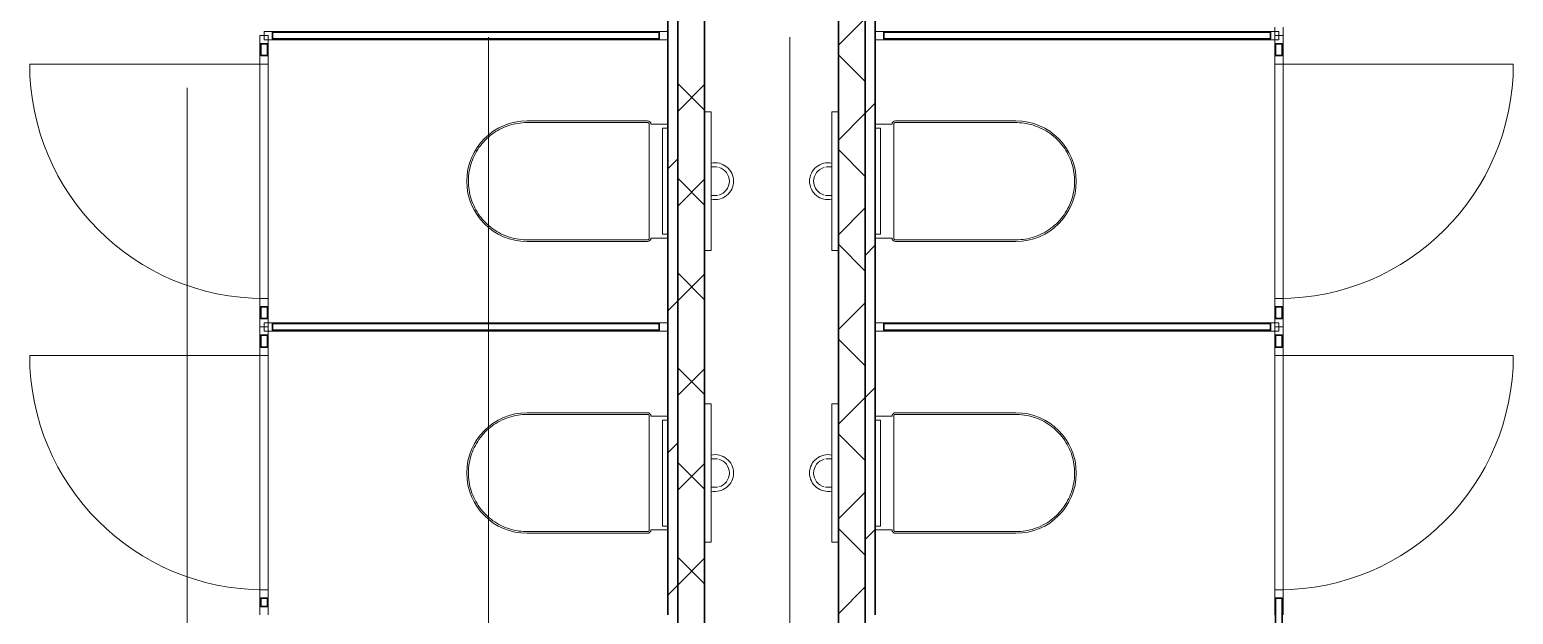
# Model space of a CAD drawing. Header units: millimetres. Extents: x -421858 to 614926, y -468665 to 141641.
# Drawn here: x 149006 to 153436, y -7860 to -6115 of the extents above; entities that cross this region are included whole.
import ezdxf

# ---------------------------------------------------------------- set-up
doc = ezdxf.new("R2010")
doc.units = ezdxf.units.MM
doc.linetypes.add('ADSK_Линия сетки', pattern=[25, 20, -2.5, 0, -2.5])
for name, color, linetype, lineweight in [('Витраж', 7, 'Continuous', 9), ('Двери', 252, 'Continuous', 9), ('Оси', 252, 'Continuous', 9), ('Сантехника', 252, 'Continuous', 9), ('Стены наружные', 7, 'Continuous', 18), ('Стены разрез', 252, 'Continuous', 30)]:
    doc.layers.add(name, color=color, linetype=linetype, lineweight=lineweight)

# ---------------------------------------------------------------- blocks, each defined once
blk = doc.blocks.new('2 этаж')
at = {"layer": 'Витраж', "color": 251, "lineweight": 18, "true_color": 0x636466}
for p, q in [((152723.5, -6107.3), (152723.5, -6132.3)), ((152748.5, -6132.3), (152748.5, -6107.3)), ((150911, -6119.8), (150886, -6119.8)), ((150886, -6119.8), (150886, -6144.8)), ((150886, -6144.8), (150911, -6144.8)), ((150911, -6144.8), (150911, -6119.8)), ((151556, -6119.8), (151531, -6119.8)), ((151531, -6119.8), (151531, -6144.8)), ((151531, -6144.8), (151556, -6144.8)), ((151556, -6144.8), (151556, -6119.8)), ((152723.5, -6132.3), (152748.5, -6132.3)), ((149718.5, -6977.3), (149693.5, -6977.3)), ((149693.5, -6977.3), (149693.5, -7002.3)), ((149718.5, -7002.3), (149718.5, -6977.3)), ((150911, -6989.8), (150886, -6989.8)), ((150886, -6989.8), (150886, -7014.8)), ((150911, -7014.8), (150911, -6989.8)), ((151556, -6989.8), (151531, -6989.8)), ((151531, -6989.8), (151531, -7014.8)), ((151556, -7014.8), (151556, -6989.8)), ((152748.5, -6977.3), (152723.5, -6977.3)), ((152723.5, -6977.3), (152723.5, -7002.3)), ((152748.5, -7002.3), (152748.5, -6977.3)), ((149693.5, -7002.3), (149718.5, -7002.3)), ((150886, -7014.8), (150911, -7014.8)), ((151531, -7014.8), (151556, -7014.8)), ((152723.5, -7002.3), (152748.5, -7002.3)), ((149718.5, -7837.3), (149693.5, -7837.3)), ((149693.5, -7837.3), (149693.5, -7862.3)), ((149718.5, -7862.3), (149718.5, -7837.3))]:
    blk.add_line(p, q, dxfattribs=at)
at = {"layer": 'Витраж', "color": 251, "lineweight": 18, "true_color": 0x636466, "extrusion": (0, 0, -1)}
for p, q in [((149718.5, -6132.3), (149693.5, -6132.3)), ((149693.5, -6132.3), (149693.5, -6157.3)), ((149693.5, -6157.3), (149718.5, -6157.3)), ((149731, -6119.8), (149706, -6119.8)), ((149706, -6119.8), (149706, -6144.8)), ((149706, -6144.8), (149731, -6144.8)), ((149718.5, -6157.3), (149718.5, -6132.3)), ((149731, -6144.8), (149731, -6119.8)), ((152736, -6119.8), (152711, -6119.8)), ((152711, -6119.8), (152711, -6144.8)), ((152711, -6144.8), (152736, -6144.8)), ((152748.5, -6132.3), (152723.5, -6132.3)), ((152723.5, -6132.3), (152723.5, -6157.3)), ((152723.5, -6157.3), (152748.5, -6157.3)), ((152736, -6144.8), (152736, -6119.8)), ((152748.5, -6157.3), (152748.5, -6132.3)), ((149718.5, -6192.3), (149693.5, -6192.3)), ((149693.5, -6192.3), (149693.5, -6217.3)), ((149718.5, -6217.3), (149718.5, -6192.3)), ((152748.5, -6192.3), (152723.5, -6192.3)), ((152723.5, -6192.3), (152723.5, -6217.3)), ((152748.5, -6217.3), (152748.5, -6192.3)), ((149693.5, -6217.3), (149718.5, -6217.3)), ((152723.5, -6217.3), (152748.5, -6217.3)), ((149718.5, -6917.3), (149693.5, -6917.3)), ((149693.5, -6917.3), (149693.5, -6942.3)), ((149693.5, -6942.3), (149718.5, -6942.3)), ((149718.5, -6942.3), (149718.5, -6917.3)), ((152748.5, -6917.3), (152723.5, -6917.3)), ((152723.5, -6917.3), (152723.5, -6942.3)), ((152723.5, -6942.3), (152748.5, -6942.3)), ((152748.5, -6942.3), (152748.5, -6917.3)), ((149731, -6989.8), (149706, -6989.8)), ((149706, -6989.8), (149706, -7014.8)), ((149731, -7014.8), (149731, -6989.8)), ((152736, -6989.8), (152711, -6989.8)), ((152711, -6989.8), (152711, -7014.8)), ((152736, -7014.8), (152736, -6989.8)), ((149718.5, -7002.3), (149693.5, -7002.3)), ((149693.5, -7002.3), (149693.5, -7027.3)), ((149693.5, -7027.3), (149718.5, -7027.3)), ((149706, -7014.8), (149731, -7014.8)), ((149718.5, -7027.3), (149718.5, -7002.3)), ((152711, -7014.8), (152736, -7014.8)), ((152748.5, -7002.3), (152723.5, -7002.3)), ((152723.5, -7002.3), (152723.5, -7027.3)), ((152723.5, -7027.3), (152748.5, -7027.3)), ((152748.5, -7027.3), (152748.5, -7002.3)), ((149718.5, -7062.3), (149693.5, -7062.3)), ((149693.5, -7062.3), (149693.5, -7087.3)), ((149693.5, -7087.3), (149718.5, -7087.3)), ((149718.5, -7087.3), (149718.5, -7062.3)), ((152748.5, -7062.3), (152723.5, -7062.3)), ((152723.5, -7062.3), (152723.5, -7087.3)), ((152723.5, -7087.3), (152748.5, -7087.3)), ((152748.5, -7087.3), (152748.5, -7062.3)), ((149718.5, -7787.3), (149693.5, -7787.3)), ((149693.5, -7787.3), (149693.5, -7812.3)), ((149718.5, -7812.3), (149718.5, -7787.3)), ((152748.5, -7787.3), (152723.5, -7787.3)), ((152723.5, -7787.3), (152723.5, -7812.3)), ((152748.5, -7812.3), (152748.5, -7787.3)), ((149693.5, -7812.3), (149718.5, -7812.3)), ((152723.5, -7812.3), (152748.5, -7812.3))]:
    blk.add_line(p, q, dxfattribs=at)
at = {"layer": 'Витраж', "color": 251, "true_color": 0x636466}
for p, q in [((149693.5, -6157.3), (149693.5, -6192.3)), ((149718.5, -6157.3), (149718.5, -6192.3)), ((149731, -6119.8), (150886, -6119.8)), ((149731, -6144.8), (150886, -6144.8)), ((152711, -6119.8), (151556, -6119.8)), ((152711, -6144.8), (151556, -6144.8)), ((152723.5, -6157.3), (152723.5, -6192.3)), ((152748.5, -6157.3), (152748.5, -6192.3)), ((149693.5, -6217.3), (149693.5, -6917.3)), ((149718.5, -6217.3), (149718.5, -6917.3)), ((152723.5, -6217.3), (152723.5, -6917.3)), ((152748.5, -6217.3), (152748.5, -6917.3)), ((149693.5, -6942.3), (149693.5, -6977.3)), ((149718.5, -6942.3), (149718.5, -6977.3)), ((152723.5, -6942.3), (152723.5, -6977.3)), ((152748.5, -6942.3), (152748.5, -6977.3)), ((149731, -6989.8), (150886, -6989.8)), ((152711, -6989.8), (151556, -6989.8)), ((149693.5, -7027.3), (149693.5, -7062.3)), ((149718.5, -7027.3), (149718.5, -7062.3)), ((149731, -7014.8), (150886, -7014.8)), ((152711, -7014.8), (151556, -7014.8)), ((152723.5, -7027.3), (152723.5, -7062.3)), ((152748.5, -7027.3), (152748.5, -7062.3)), ((149693.5, -7087.3), (149693.5, -7787.3)), ((149718.5, -7087.3), (149718.5, -7787.3)), ((152723.5, -7087.3), (152723.5, -7787.3)), ((152748.5, -7087.3), (152748.5, -7787.3)), ((149693.5, -7812.3), (149693.5, -7837.3)), ((149718.5, -7812.3), (149718.5, -7837.3)), ((152723.5, -7812.3), (152723.5, -7862.3)), ((152748.5, -7812.3), (152748.5, -7862.3))]:
    blk.add_line(p, q, dxfattribs=at)
at = {"layer": 'Двери', "color": 251, "true_color": 0x636466}
for p, q in [((149693.5, -6217.3), (149006, -6217.3)), ((152748.5, -6217.3), (153436, -6217.3)), ((149693.5, -7087.3), (149006, -7087.3)), ((152748.5, -7087.3), (153436, -7087.3))]:
    blk.add_line(p, q, dxfattribs=at)
for centre, start, end in [((149706, -6217.3), 180, 270), ((152736, -6217.3), 270, 0), ((149706, -7087.3), 180, 270), ((152736, -7087.3), 270, 0)]:
    blk.add_arc(centre, 700, start, end, dxfattribs=at)
at = {"layer": 'Оси', "color": 251, "linetype": 'ADSK_Линия сетки', "ltscale": 100, "true_color": 0x636466}
for p, q in [((149476, 33713.4), (149476, -32263.4)), ((150376, -1137.3), (150376, -30993.4)), ((151276, -1137.3), (151276, -30993.4))]:
    blk.add_line(p, q, dxfattribs=at)
at = {"layer": 'Сантехника', "color": 251, "lineweight": 9, "true_color": 0x636466}
for p, q in [((151041, -6360.5), (151021, -6360.5)), ((151041, -6385.5), (151041, -6360.5)), ((151421, -6360.5), (151401, -6360.5)), ((151401, -6360.5), (151401, -6385.5)), ((151041, -6385.5), (151041, -6749)), ((151401, -6749), (151401, -6385.5)), ((151021, -6774), (151041, -6774)), ((151041, -6774), (151041, -6749)), ((151401, -6749), (151401, -6774)), ((151401, -6774), (151421, -6774)), ((151041, -7231.8), (151021, -7231.8)), ((151041, -7256.8), (151041, -7231.8)), ((151041, -7256.8), (151041, -7620.3)), ((151421, -7231.8), (151401, -7231.8)), ((151401, -7231.8), (151401, -7256.8)), ((151401, -7620.3), (151401, -7256.8)), ((151021, -7645.3), (151041, -7645.3)), ((151041, -7645.3), (151041, -7620.3)), ((151401, -7620.3), (151401, -7645.3)), ((151401, -7645.3), (151421, -7645.3))]:
    blk.add_line(p, q, dxfattribs=at)
at = {"layer": 'Сантехника', "color": 251, "true_color": 0x636466}
for p, q in [((150851, -6387.3), (150491, -6387.3)), ((150851, -6392.3), (150491, -6392.3)), ((150856, -6737.3), (150856, -6397.3)), ((150911, -6397.3), (150861, -6397.3)), ((150896, -6725.5), (150896, -6409)), ((150896, -6409), (150911, -6409)), ((151581, -6397.3), (151531, -6397.3)), ((151531, -6409), (151546, -6409)), ((151546, -6409), (151546, -6725.5)), ((151586, -6397.3), (151586, -6737.3)), ((151951, -6387.3), (151591, -6387.3)), ((151951, -6392.3), (151591, -6392.3)), ((150911, -6725.5), (150896, -6725.5)), ((151546, -6725.5), (151531, -6725.5)), ((150491, -6742.3), (150851, -6742.3)), ((150491, -6747.3), (150851, -6747.3)), ((150861, -6737.3), (150911, -6737.3)), ((151531, -6737.3), (151581, -6737.3)), ((151591, -6742.3), (151951, -6742.3)), ((151591, -6747.3), (151951, -6747.3)), ((150851, -7258.5), (150491, -7258.5)), ((150851, -7263.5), (150491, -7263.5)), ((151951, -7258.5), (151591, -7258.5)), ((151951, -7263.5), (151591, -7263.5)), ((150856, -7608.5), (150856, -7268.5)), ((150911, -7268.5), (150861, -7268.5)), ((150896, -7596.7), (150896, -7280.3)), ((150896, -7280.3), (150911, -7280.3)), ((151581, -7268.5), (151531, -7268.5)), ((151531, -7280.3), (151546, -7280.3)), ((151546, -7280.3), (151546, -7596.7)), ((151586, -7268.5), (151586, -7608.5)), ((150491, -7613.5), (150851, -7613.5)), ((150491, -7618.5), (150851, -7618.5)), ((150861, -7608.5), (150911, -7608.5)), ((150911, -7596.7), (150896, -7596.7)), ((151546, -7596.7), (151531, -7596.7)), ((151531, -7608.5), (151581, -7608.5)), ((151591, -7613.5), (151951, -7613.5)), ((151591, -7618.5), (151951, -7618.5))]:
    blk.add_line(p, q, dxfattribs=at)
at = {"layer": 'Сантехника', "color": 251, "true_color": 0x636466, "flags": 128}
for points in [[(150491, -6392.3), (150484, -6392.4), (150477, -6392.8), (150470.1, -6393.5), (150463.1, -6394.5), (150456.2, -6395.7), (150449.4, -6397.3), (150442.6, -6399.1), (150436, -6401.1), (150429.4, -6403.5), (150422.9, -6406.1), (150416.5, -6408.9), (150410.2, -6412), (150404.1, -6415.4), (150398, -6419), (150392.2, -6422.8), (150386.5, -6426.9), (150381, -6431.2), (150375.6, -6435.7), (150370.4, -6440.4), (150365.5, -6445.3), (150360.7, -6450.4), (150356.1, -6455.8), (150351.8, -6461.2), (150347.6, -6466.9), (150343.7, -6472.7), (150340.1, -6478.7), (150336.7, -6484.8), (150333.5, -6491), (150330.6, -6497.4), (150327.9, -6503.8), (150325.5, -6510.4), (150323.4, -6517.1), (150321.5, -6523.8), (150319.9, -6530.6), (150318.6, -6537.5), (150317.5, -6544.4), (150316.7, -6551.4), (150316.2, -6558.4), (150316, -6565.4), (150316.1, -6572.4), (150316.4, -6579.4), (150317, -6586.3), (150318, -6593.3), (150319.1, -6600.2), (150320.6, -6607), (150322.3, -6613.8), (150324.3, -6620.5), (150326.6, -6627.1), (150329.1, -6633.7), (150331.9, -6640.1), (150334.9, -6646.4), (150338.2, -6652.6), (150341.7, -6658.6), (150345.5, -6664.5), (150349.5, -6670.2), (150353.8, -6675.8), (150358.2, -6681.2), (150362.9, -6686.4), (150367.7, -6691.5), (150372.8, -6696.3), (150378.1, -6700.9), (150383.5, -6705.3), (150389.1, -6709.5), (150394.9, -6713.5), (150400.8, -6717.2), (150406.9, -6720.7), (150413.1, -6723.9), (150419.4, -6726.9), (150425.8, -6729.7), (150432.4, -6732.1), (150439, -6734.4), (150445.7, -6736.3), (150452.5, -6738), (150459.4, -6739.4), (150466.3, -6740.5), (150473.3, -6741.4), (150480.2, -6741.9), (150487.2, -6742.2), (150491, -6742.3)], [(150856, -6397.3), (150856, -6397.1), (150856, -6396.9), (150856, -6396.7), (150855.9, -6396.5), (150855.9, -6396.3), (150855.9, -6396.1), (150855.8, -6395.9), (150855.8, -6395.7), (150855.7, -6395.5), (150855.6, -6395.3), (150855.5, -6395.1), (150855.4, -6394.9), (150855.3, -6394.8), (150855.2, -6394.6), (150855.1, -6394.4), (150855, -6394.3), (150854.9, -6394.1), (150854.8, -6394), (150854.6, -6393.8), (150854.5, -6393.7), (150854.3, -6393.5), (150854.2, -6393.4), (150854, -6393.3), (150853.9, -6393.2), (150853.7, -6393), (150853.5, -6392.9), (150853.4, -6392.8), (150853.2, -6392.8), (150853, -6392.7), (150852.8, -6392.6), (150852.6, -6392.5), (150852.4, -6392.5), (150852.2, -6392.4), (150852.1, -6392.4), (150851.9, -6392.3), (150851.7, -6392.3), (150851.5, -6392.3), (150851.3, -6392.3), (150851.1, -6392.3), (150851, -6392.3)], [(151591, -6392.3), (151590.8, -6392.3), (151590.6, -6392.3), (151590.4, -6392.3), (151590.2, -6392.3), (151590, -6392.4), (151589.8, -6392.4), (151589.6, -6392.4), (151589.4, -6392.5), (151589.2, -6392.6), (151589.1, -6392.6), (151588.9, -6392.7), (151588.7, -6392.8), (151588.5, -6392.9), (151588.4, -6393), (151588.2, -6393.1), (151588, -6393.2), (151587.9, -6393.4), (151587.7, -6393.5), (151587.6, -6393.6), (151587.4, -6393.8), (151587.3, -6393.9), (151587.2, -6394.1), (151587, -6394.2), (151586.9, -6394.4), (151586.8, -6394.6), (151586.7, -6394.7), (151586.6, -6394.9), (151586.5, -6395.1), (151586.4, -6395.3), (151586.3, -6395.4), (151586.3, -6395.6), (151586.2, -6395.8), (151586.2, -6396), (151586.1, -6396.2), (151586.1, -6396.4), (151586, -6396.6), (151586, -6396.8), (151586, -6397), (151586, -6397.2), (151586, -6397.3)], [(151951, -6742.3), (151958, -6742.1), (151965, -6741.7), (151972, -6741), (151978.9, -6740), (151985.8, -6738.8), (151992.6, -6737.2), (151999.4, -6735.4), (152006.1, -6733.4), (152012.7, -6731), (152019.2, -6728.4), (152025.5, -6725.6), (152031.8, -6722.5), (152038, -6719.1), (152044, -6715.5), (152049.8, -6711.7), (152055.5, -6707.6), (152061, -6703.3), (152066.4, -6698.8), (152071.6, -6694.1), (152076.5, -6689.2), (152081.3, -6684.1), (152085.9, -6678.8), (152090.2, -6673.3), (152094.4, -6667.6), (152098.3, -6661.8), (152101.9, -6655.8), (152105.3, -6649.7), (152108.5, -6643.5), (152111.4, -6637.1), (152114.1, -6630.7), (152116.5, -6624.1), (152118.7, -6617.4), (152120.5, -6610.7), (152122.1, -6603.9), (152123.5, -6597), (152124.5, -6590.1), (152125.3, -6583.1), (152125.8, -6576.1), (152126, -6569.1), (152125.9, -6562.1), (152125.6, -6555.2), (152125, -6548.2), (152124.1, -6541.2), (152122.9, -6534.3), (152121.4, -6527.5), (152119.7, -6520.7), (152117.7, -6514), (152115.4, -6507.4), (152112.9, -6500.8), (152110.1, -6494.4), (152107.1, -6488.1), (152103.8, -6481.9), (152100.3, -6475.9), (152096.5, -6470), (152092.5, -6464.3), (152088.3, -6458.7), (152083.8, -6453.3), (152079.1, -6448.1), (152074.3, -6443), (152069.2, -6438.2), (152064, -6433.6), (152058.5, -6429.2), (152052.9, -6425), (152047.1, -6421), (152041.2, -6417.3), (152035.2, -6413.8), (152028.9, -6410.6), (152022.6, -6407.6), (152016.2, -6404.8), (152009.6, -6402.4), (152003, -6400.2), (151996.3, -6398.2), (151989.5, -6396.5), (151982.6, -6395.1), (151975.7, -6394), (151968.8, -6393.2), (151961.8, -6392.6), (151954.8, -6392.3), (151951, -6392.3)], [(150851, -6742.3), (150851.2, -6742.2), (150851.4, -6742.2), (150851.6, -6742.2), (150851.8, -6742.2), (150852, -6742.2), (150852.2, -6742.1), (150852.4, -6742.1), (150852.6, -6742), (150852.8, -6741.9), (150853, -6741.9), (150853.1, -6741.8), (150853.3, -6741.7), (150853.5, -6741.6), (150853.7, -6741.5), (150853.8, -6741.4), (150854, -6741.3), (150854.2, -6741.1), (150854.3, -6741), (150854.5, -6740.9), (150854.6, -6740.7), (150854.7, -6740.6), (150854.9, -6740.4), (150855, -6740.3), (150855.1, -6740.1), (150855.2, -6740), (150855.3, -6739.8), (150855.4, -6739.6), (150855.5, -6739.4), (150855.6, -6739.2), (150855.7, -6739.1), (150855.7, -6738.9), (150855.8, -6738.7), (150855.8, -6738.5), (150855.9, -6738.3), (150855.9, -6738.1), (150856, -6737.9), (150856, -6737.7), (150856, -6737.5), (150856, -6737.3), (150856, -6737.3)], [(151586, -6737.3), (151586, -6737.5), (151586, -6737.7), (151586, -6737.9), (151586.1, -6738), (151586.1, -6738.2), (151586.1, -6738.4), (151586.2, -6738.6), (151586.3, -6738.8), (151586.3, -6739), (151586.4, -6739.2), (151586.5, -6739.4), (151586.6, -6739.6), (151586.7, -6739.7), (151586.8, -6739.9), (151586.9, -6740.1), (151587, -6740.2), (151587.1, -6740.4), (151587.2, -6740.6), (151587.4, -6740.7), (151587.5, -6740.8), (151587.7, -6741), (151587.8, -6741.1), (151588, -6741.2), (151588.1, -6741.3), (151588.3, -6741.5), (151588.5, -6741.6), (151588.6, -6741.7), (151588.8, -6741.8), (151589, -6741.8), (151589.2, -6741.9), (151589.4, -6742), (151589.6, -6742), (151589.8, -6742.1), (151590, -6742.1), (151590.2, -6742.2), (151590.4, -6742.2), (151590.6, -6742.2), (151590.8, -6742.2), (151591, -6742.3), (151591, -6742.3)], [(150491, -7263.5), (150484, -7263.6), (150477, -7264.1), (150470.1, -7264.8), (150463.1, -7265.7), (150456.2, -7267), (150449.4, -7268.5), (150442.6, -7270.3), (150436, -7272.4), (150429.4, -7274.7), (150422.9, -7277.3), (150416.5, -7280.2), (150410.2, -7283.3), (150404.1, -7286.6), (150398, -7290.2), (150392.2, -7294.1), (150386.5, -7298.1), (150381, -7302.4), (150375.6, -7306.9), (150370.4, -7311.7), (150365.5, -7316.6), (150360.7, -7321.7), (150356.1, -7327), (150351.8, -7332.5), (150347.6, -7338.1), (150343.7, -7344), (150340.1, -7349.9), (150336.7, -7356), (150333.5, -7362.3), (150330.6, -7368.6), (150327.9, -7375.1), (150325.5, -7381.7), (150323.4, -7388.3), (150321.5, -7395.1), (150319.9, -7401.9), (150318.6, -7408.8), (150317.5, -7415.7), (150316.7, -7422.6), (150316.2, -7429.6), (150316, -7436.6), (150316.1, -7443.6), (150316.4, -7450.6), (150317, -7457.6), (150318, -7464.5), (150319.1, -7471.4), (150320.6, -7478.3), (150322.3, -7485), (150324.3, -7491.8), (150326.6, -7498.4), (150329.1, -7504.9), (150331.9, -7511.3), (150334.9, -7517.6), (150338.2, -7523.8), (150341.7, -7529.9), (150345.5, -7535.8), (150349.5, -7541.5), (150353.8, -7547.1), (150358.2, -7552.5), (150362.9, -7557.7), (150367.7, -7562.7), (150372.8, -7567.5), (150378.1, -7572.2), (150383.5, -7576.6), (150389.1, -7580.8), (150394.9, -7584.7), (150400.8, -7588.5), (150406.9, -7591.9), (150413.1, -7595.2), (150419.4, -7598.2), (150425.8, -7600.9), (150432.4, -7603.4), (150439, -7605.6), (150445.7, -7607.5), (150452.5, -7609.2), (150459.4, -7610.6), (150466.3, -7611.8), (150473.3, -7612.6), (150480.2, -7613.2), (150487.2, -7613.5), (150491, -7613.5)], [(150856, -7268.5), (150856, -7268.3), (150856, -7268.1), (150856, -7267.9), (150855.9, -7267.7), (150855.9, -7267.5), (150855.9, -7267.3), (150855.8, -7267.1), (150855.8, -7266.9), (150855.7, -7266.7), (150855.6, -7266.6), (150855.5, -7266.4), (150855.4, -7266.2), (150855.3, -7266), (150855.2, -7265.8), (150855.1, -7265.7), (150855, -7265.5), (150854.9, -7265.4), (150854.8, -7265.2), (150854.6, -7265.1), (150854.5, -7264.9), (150854.3, -7264.8), (150854.2, -7264.6), (150854, -7264.5), (150853.9, -7264.4), (150853.7, -7264.3), (150853.5, -7264.2), (150853.4, -7264.1), (150853.2, -7264), (150853, -7263.9), (150852.8, -7263.8), (150852.6, -7263.8), (150852.4, -7263.7), (150852.2, -7263.7), (150852.1, -7263.6), (150851.9, -7263.6), (150851.7, -7263.5), (150851.5, -7263.5), (150851.3, -7263.5), (150851.1, -7263.5), (150851, -7263.5)], [(151591, -7263.5), (151590.8, -7263.5), (151590.6, -7263.5), (151590.4, -7263.5), (151590.2, -7263.6), (151590, -7263.6), (151589.8, -7263.6), (151589.6, -7263.7), (151589.4, -7263.8), (151589.2, -7263.8), (151589.1, -7263.9), (151588.9, -7264), (151588.7, -7264.1), (151588.5, -7264.2), (151588.4, -7264.3), (151588.2, -7264.4), (151588, -7264.5), (151587.9, -7264.6), (151587.7, -7264.7), (151587.6, -7264.9), (151587.4, -7265), (151587.3, -7265.2), (151587.2, -7265.3), (151587, -7265.5), (151586.9, -7265.6), (151586.8, -7265.8), (151586.7, -7266), (151586.6, -7266.1), (151586.5, -7266.3), (151586.4, -7266.5), (151586.3, -7266.7), (151586.3, -7266.9), (151586.2, -7267.1), (151586.2, -7267.3), (151586.1, -7267.5), (151586.1, -7267.7), (151586, -7267.9), (151586, -7268), (151586, -7268.2), (151586, -7268.4), (151586, -7268.5)], [(151951, -7613.5), (151958, -7613.4), (151965, -7612.9), (151972, -7612.2), (151978.9, -7611.3), (151985.8, -7610), (151992.6, -7608.5), (151999.4, -7606.7), (152006.1, -7604.6), (152012.7, -7602.3), (152019.2, -7599.7), (152025.5, -7596.8), (152031.8, -7593.7), (152038, -7590.4), (152044, -7586.8), (152049.8, -7582.9), (152055.5, -7578.9), (152061, -7574.6), (152066.4, -7570.1), (152071.6, -7565.3), (152076.5, -7560.4), (152081.3, -7555.3), (152085.9, -7550), (152090.2, -7544.5), (152094.4, -7538.9), (152098.3, -7533.1), (152101.9, -7527.1), (152105.3, -7521), (152108.5, -7514.7), (152111.4, -7508.4), (152114.1, -7501.9), (152116.5, -7495.3), (152118.7, -7488.7), (152120.5, -7481.9), (152122.1, -7475.1), (152123.5, -7468.2), (152124.5, -7461.3), (152125.3, -7454.4), (152125.8, -7447.4), (152126, -7440.4), (152125.9, -7433.4), (152125.6, -7426.4), (152125, -7419.4), (152124.1, -7412.5), (152122.9, -7405.6), (152121.4, -7398.7), (152119.7, -7392), (152117.7, -7385.3), (152115.4, -7378.6), (152112.9, -7372.1), (152110.1, -7365.7), (152107.1, -7359.4), (152103.8, -7353.2), (152100.3, -7347.2), (152096.5, -7341.3), (152092.5, -7335.5), (152088.3, -7329.9), (152083.8, -7324.5), (152079.1, -7319.3), (152074.3, -7314.3), (152069.2, -7309.5), (152064, -7304.8), (152058.5, -7300.4), (152052.9, -7296.2), (152047.1, -7292.3), (152041.2, -7288.5), (152035.2, -7285.1), (152028.9, -7281.8), (152022.6, -7278.8), (152016.2, -7276.1), (152009.6, -7273.6), (152003, -7271.4), (151996.3, -7269.5), (151989.5, -7267.8), (151982.6, -7266.4), (151975.7, -7265.3), (151968.8, -7264.4), (151961.8, -7263.8), (151954.8, -7263.5), (151951, -7263.5)], [(150851, -7613.5), (150851.2, -7613.5), (150851.4, -7613.5), (150851.6, -7613.5), (150851.8, -7613.4), (150852, -7613.4), (150852.2, -7613.4), (150852.4, -7613.3), (150852.6, -7613.2), (150852.8, -7613.2), (150853, -7613.1), (150853.1, -7613), (150853.3, -7612.9), (150853.5, -7612.8), (150853.7, -7612.7), (150853.8, -7612.6), (150854, -7612.5), (150854.2, -7612.4), (150854.3, -7612.3), (150854.5, -7612.1), (150854.6, -7612), (150854.7, -7611.8), (150854.9, -7611.7), (150855, -7611.5), (150855.1, -7611.4), (150855.2, -7611.2), (150855.3, -7611), (150855.4, -7610.9), (150855.5, -7610.7), (150855.6, -7610.5), (150855.7, -7610.3), (150855.7, -7610.1), (150855.8, -7609.9), (150855.8, -7609.7), (150855.9, -7609.5), (150855.9, -7609.4), (150856, -7609.2), (150856, -7609), (150856, -7608.8), (150856, -7608.6), (150856, -7608.5)], [(151586, -7608.5), (151586, -7608.7), (151586, -7608.9), (151586, -7609.1), (151586.1, -7609.3), (151586.1, -7609.5), (151586.1, -7609.7), (151586.2, -7609.9), (151586.3, -7610.1), (151586.3, -7610.3), (151586.4, -7610.5), (151586.5, -7610.6), (151586.6, -7610.8), (151586.7, -7611), (151586.8, -7611.2), (151586.9, -7611.3), (151587, -7611.5), (151587.1, -7611.6), (151587.2, -7611.8), (151587.4, -7611.9), (151587.5, -7612.1), (151587.7, -7612.2), (151587.8, -7612.4), (151588, -7612.5), (151588.1, -7612.6), (151588.3, -7612.7), (151588.5, -7612.8), (151588.6, -7612.9), (151588.8, -7613), (151589, -7613.1), (151589.2, -7613.2), (151589.4, -7613.2), (151589.6, -7613.3), (151589.8, -7613.3), (151590, -7613.4), (151590.2, -7613.4), (151590.4, -7613.5), (151590.6, -7613.5), (151590.8, -7613.5), (151591, -7613.5), (151591, -7613.5)]]:
    blk.add_lwpolyline(points, dxfattribs=at)
at = {"layer": 'Сантехника', "color": 251, "lineweight": 9, "true_color": 0x636466, "flags": 128}
for points in [[(151052.5, -6524.6), (151052.4, -6524.6), (151052.3, -6524.6), (151052.1, -6524.6), (151051.9, -6524.6), (151051.6, -6524.6), (151051.2, -6524.6), (151050.7, -6524.6), (151050.2, -6524.6), (151049.6, -6524.6), (151048.9, -6524.6), (151048.2, -6524.6), (151047.4, -6524.6), (151046.5, -6524.6), (151045.6, -6524.6), (151044.6, -6524.6), (151043.5, -6524.6), (151042.4, -6524.6), (151041.3, -6524.6)], [(151399.9, -6524.6), (151398.8, -6524.6), (151397.7, -6524.6), (151396.7, -6524.6), (151395.8, -6524.6), (151394.9, -6524.6), (151394.1, -6524.6), (151393.3, -6524.6), (151392.6, -6524.6), (151392, -6524.6), (151391.4, -6524.6), (151391, -6524.6), (151390.6, -6524.6), (151390.2, -6524.6), (151389.9, -6524.6), (151389.7, -6524.6), (151389.6, -6524.6), (151389.6, -6524.6), (151389.6, -6524.6)], [(151042.1, -6610), (151043.3, -6610), (151044.3, -6610), (151045.3, -6610), (151046.3, -6610), (151047.1, -6610), (151048, -6610), (151048.7, -6610), (151049.4, -6610), (151050, -6610), (151050.6, -6610), (151051, -6610), (151051.5, -6610), (151051.8, -6610), (151052.1, -6610), (151052.3, -6610), (151052.4, -6610), (151052.5, -6610), (151052.5, -6610)], [(151389.6, -6610), (151389.6, -6610), (151389.7, -6610), (151389.9, -6610), (151390.1, -6610), (151390.5, -6610), (151390.8, -6610), (151391.3, -6610), (151391.8, -6610), (151392.4, -6610), (151393.1, -6610), (151393.8, -6610), (151394.6, -6610), (151395.5, -6610), (151396.4, -6610), (151397.4, -6610), (151398.5, -6610), (151399.6, -6610), (151400.7, -6610)], [(151052.5, -7395.8), (151052.4, -7395.8), (151052.3, -7395.8), (151052.1, -7395.8), (151051.9, -7395.8), (151051.6, -7395.8), (151051.2, -7395.8), (151050.7, -7395.8), (151050.2, -7395.8), (151049.6, -7395.8), (151048.9, -7395.8), (151048.2, -7395.8), (151047.4, -7395.8), (151046.5, -7395.8), (151045.6, -7395.8), (151044.6, -7395.8), (151043.5, -7395.8), (151042.4, -7395.8), (151041.3, -7395.8)], [(151399.9, -7395.8), (151398.8, -7395.8), (151397.7, -7395.8), (151396.7, -7395.8), (151395.8, -7395.8), (151394.9, -7395.8), (151394.1, -7395.8), (151393.3, -7395.8), (151392.6, -7395.8), (151392, -7395.8), (151391.4, -7395.8), (151391, -7395.8), (151390.6, -7395.8), (151390.2, -7395.8), (151389.9, -7395.8), (151389.7, -7395.8), (151389.6, -7395.8), (151389.6, -7395.8), (151389.6, -7395.8)], [(151042.1, -7481.2), (151043.3, -7481.2), (151044.3, -7481.2), (151045.3, -7481.2), (151046.3, -7481.2), (151047.1, -7481.2), (151048, -7481.2), (151048.7, -7481.2), (151049.4, -7481.2), (151050, -7481.2), (151050.6, -7481.2), (151051, -7481.2), (151051.5, -7481.2), (151051.8, -7481.2), (151052.1, -7481.2), (151052.3, -7481.2), (151052.4, -7481.2), (151052.5, -7481.2), (151052.5, -7481.2)], [(151389.6, -7481.2), (151389.6, -7481.2), (151389.7, -7481.2), (151389.9, -7481.2), (151390.1, -7481.2), (151390.5, -7481.2), (151390.8, -7481.2), (151391.3, -7481.2), (151391.8, -7481.2), (151392.4, -7481.2), (151393.1, -7481.2), (151393.8, -7481.2), (151394.6, -7481.2), (151395.5, -7481.2), (151396.4, -7481.2), (151397.4, -7481.2), (151398.5, -7481.2), (151399.6, -7481.2), (151400.7, -7481.2)]]:
    blk.add_lwpolyline(points, dxfattribs=at)
at = {"layer": 'Сантехника', "color": 251, "true_color": 0x636466}
for centre, radius, start, end in [((150491, -6567.3), 180, 90, 270), ((150491, -6567.3), 175, 90, 90.9078), ((150491, -6567.3), 175, 90, 90.9078), ((150851, -6397.3), 10, 0, 90), ((150851, -6397.3), 5, 60, 90), ((150851, -6397.3), 5, 60, 90), ((150851, -6397.3), 5, 60, 75), ((150851, -6397.3), 5, 0, 30), ((150851, -6397.3), 5, 0, 30), ((150851, -6397.3), 5, 0, 30), ((151591, -6397.3), 10, 90, 180), ((151591, -6397.3), 5, 150, 180), ((151591, -6397.3), 5, 150, 180), ((151591, -6397.3), 5, 150, 180), ((151591, -6397.3), 5, 90, 120), ((151591, -6397.3), 5, 90, 120), ((151591, -6397.3), 5, 105, 120), ((151951, -6567.3), 180, 270, 90), ((151951, -6567.3), 175, 89.0922, 90), ((151951, -6567.3), 175, 89.0922, 90), ((150491, -6567.3), 175, 269.0922, 270), ((150491, -6567.3), 175, 269.0922, 270), ((150851, -6737.3), 10, 270, 0), ((150851, -6737.3), 5, 270, 300), ((150851, -6737.3), 5, 270, 300), ((150851, -6737.3), 5, 285, 300), ((150851, -6737.3), 5, 330, 0), ((150851, -6737.3), 5, 330, 0), ((150851, -6737.3), 5, 330, 0), ((151591, -6737.3), 10, 180, 270), ((151591, -6737.3), 5, 180, 210), ((151591, -6737.3), 5, 180, 210), ((151591, -6737.3), 5, 180, 210), ((151591, -6737.3), 5, 240, 270), ((151591, -6737.3), 5, 240, 270), ((151591, -6737.3), 5, 240, 255), ((151951, -6567.3), 175, 270, 270.9078), ((151951, -6567.3), 175, 270, 270.9078), ((150491, -7438.5), 180, 90, 270), ((150491, -7438.5), 175, 90, 90.9078), ((150491, -7438.5), 175, 90, 90.9078), ((150851, -7268.5), 10, 0, 90), ((150851, -7268.5), 5, 60, 90), ((150851, -7268.5), 5, 60, 90), ((150851, -7268.5), 5, 60, 75), ((151591, -7268.5), 10, 90, 180), ((151591, -7268.5), 5, 90, 120), ((151591, -7268.5), 5, 90, 120), ((151591, -7268.5), 5, 105, 120), ((151951, -7438.5), 180, 270, 90), ((151951, -7438.5), 175, 89.0922, 90), ((151951, -7438.5), 175, 89.0922, 90), ((150851, -7268.5), 5, 0, 30), ((150851, -7268.5), 5, 0, 30), ((150851, -7268.5), 5, 0, 30), ((151591, -7268.5), 5, 150, 180), ((151591, -7268.5), 5, 150, 180), ((151591, -7268.5), 5, 150, 180), ((150491, -7438.5), 175, 269.0922, 270), ((150491, -7438.5), 175, 269.0922, 270), ((150851, -7608.5), 10, 270, 0), ((150851, -7608.5), 5, 270, 300), ((150851, -7608.5), 5, 270, 300), ((150851, -7608.5), 5, 285, 300), ((150851, -7608.5), 5, 330, 0), ((150851, -7608.5), 5, 330, 0), ((150851, -7608.5), 5, 330, 0), ((151591, -7608.5), 10, 180, 270), ((151591, -7608.5), 5, 180, 210), ((151591, -7608.5), 5, 180, 210), ((151591, -7608.5), 5, 180, 210), ((151591, -7608.5), 5, 240, 270), ((151591, -7608.5), 5, 240, 270), ((151591, -7608.5), 5, 240, 255), ((151951, -7438.5), 175, 270, 270.9078), ((151951, -7438.5), 175, 270, 270.9078)]:
    blk.add_arc(centre, radius, start, end, dxfattribs=at)
at = {"layer": 'Сантехника', "color": 251, "lineweight": 9, "true_color": 0x636466}
for centre, radius, start, end in [((151052.5, -6567.3), 55, 0, 102.0258), ((151052.5, -6567.3), 42.7, 92.2417, 94.1976), ((151052.5, -6567.3), 42.7, 87.9172, 90), ((151052.5, -6567.3), 42.7, 80.8699, 90), ((151052.5, -6567.3), 42.7, 0, 75), ((151389.6, -6567.3), 55, 77.9742, 180), ((151389.6, -6567.3), 42.7, 105, 180), ((151389.6, -6567.3), 42.7, 90, 99.1301), ((151389.6, -6567.3), 42.7, 90, 92.0828), ((151389.6, -6567.3), 42.7, 85.8024, 87.7583), ((151052.5, -6567.3), 55, 257.9742, 0), ((151052.5, -6567.3), 42.7, 285, 0), ((151389.6, -6567.3), 55, 180, 282.0258), ((151389.6, -6567.3), 42.7, 180, 255), ((151052.5, -6567.3), 42.7, 267.2428, 279.4986), ((151052.5, -6567.3), 42.7, 270, 272.5338), ((151389.6, -6567.3), 42.7, 260.5014, 272.7572), ((151389.6, -6567.3), 42.7, 267.4662, 270), ((151052.5, -7438.5), 55, 0, 102.0258), ((151052.5, -7438.5), 42.7, 92.2417, 94.1976), ((151052.5, -7438.5), 42.7, 87.9172, 90), ((151052.5, -7438.5), 42.7, 80.8699, 90), ((151052.5, -7438.5), 42.7, 0, 75), ((151389.6, -7438.5), 55, 77.9742, 180), ((151389.6, -7438.5), 42.7, 105, 180), ((151389.6, -7438.5), 42.7, 90, 99.1301), ((151389.6, -7438.5), 42.7, 90, 92.0828), ((151389.6, -7438.5), 42.7, 85.8024, 87.7583), ((151052.5, -7438.5), 55, 257.9742, 0), ((151052.5, -7438.5), 42.7, 285, 0), ((151389.6, -7438.5), 55, 180, 282.0258), ((151389.6, -7438.5), 42.7, 180, 255), ((151052.5, -7438.5), 42.7, 267.2428, 279.4986), ((151052.5, -7438.5), 42.7, 270, 272.5338), ((151389.6, -7438.5), 42.7, 260.5014, 272.7572), ((151389.6, -7438.5), 42.7, 267.4662, 270)]:
    blk.add_arc(centre, radius, start, end, dxfattribs=at)
at = {"layer": 'Стены наружные', "color": 251, "lineweight": 30, "true_color": 0x636466}
for p, q in [((150941, -7892.3), (150941, -3837.3)), ((151021, -7892.3), (151021, -3837.3)), ((151421, -3837.3), (151421, -7892.3)), ((151501, -7892.3), (151501, -3837.3)), ((150911, -3867.3), (150911, -7862.3)), ((151531, -7862.3), (151531, -3867.3))]:
    blk.add_line(p, q, dxfattribs=at)
at = {"layer": 'Стены наружные', "color": 251, "linetype": 'Continuous', "lineweight": 9, "true_color": 0x636466}
for p, q in [((151421, -6161.5), (151501, -6081.5)), ((151501, -6269.9), (151421, -6189.9)), ((151021, -6355.6), (150941, -6275.6)), ((150941, -6358.7), (151021, -6278.7)), ((151501, -6364.3), (151531, -6334.3)), ((151421, -6444.3), (151501, -6364.3)), ((150911, -6530.1), (150941, -6500.1)), ((151501, -6552.7), (151421, -6472.7)), ((151021, -6638.4), (150941, -6558.4)), ((150941, -6641.5), (151021, -6561.5)), ((151421, -6727.2), (151501, -6647.2)), ((151501, -6835.6), (151421, -6755.6)), ((151501, -6788.6), (151531, -6758.6)), ((151021, -6921.3), (150941, -6841.3)), ((150941, -6924.3), (151021, -6844.3)), ((150911, -6954.3), (150941, -6924.3)), ((151421, -7010), (151501, -6930)), ((151501, -7118.4), (151421, -7038.4)), ((151021, -7204.1), (150941, -7124.1)), ((150941, -7207.2), (151021, -7127.2)), ((151421, -7292.9), (151501, -7212.9)), ((151501, -7212.9), (151531, -7182.9)), ((150911, -7378.6), (150941, -7348.6)), ((151501, -7401.3), (151421, -7321.3)), ((151021, -7486.9), (150941, -7406.9)), ((150941, -7490), (151021, -7410)), ((151421, -7575.7), (151501, -7495.7)), ((151501, -7684.1), (151421, -7604.1)), ((151501, -7637.1), (151531, -7607.1)), ((151021, -7769.8), (150941, -7689.8)), ((150941, -7772.9), (151021, -7692.9)), ((150911, -7802.9), (150941, -7772.9)), ((151421, -7858.6), (151501, -7778.6))]:
    blk.add_line(p, q, dxfattribs=at)
at = {"layer": 'Стены разрез', "color": 251, "true_color": 0x636466}
for p, q in [((149716, -6157.3), (149696, -6157.3)), ((149696, -6157.3), (149696, -6192.3)), ((149716, -6192.3), (149716, -6157.3)), ((150886, -6122.3), (149731, -6122.3)), ((149731, -6122.3), (149731, -6142.3)), ((149731, -6142.3), (150886, -6142.3)), ((150886, -6142.3), (150886, -6122.3)), ((152711, -6122.3), (151556, -6122.3)), ((151556, -6122.3), (151556, -6142.3)), ((151556, -6142.3), (152711, -6142.3)), ((152711, -6142.3), (152711, -6122.3)), ((152746, -6157.3), (152726, -6157.3)), ((152726, -6157.3), (152726, -6192.3)), ((152746, -6192.3), (152746, -6157.3)), ((149696, -6192.3), (149716, -6192.3)), ((152726, -6192.3), (152746, -6192.3)), ((149716, -6942.3), (149696, -6942.3)), ((149696, -6942.3), (149696, -6977.3)), ((149716, -6977.3), (149716, -6942.3)), ((152746, -6942.3), (152726, -6942.3)), ((152726, -6942.3), (152726, -6977.3)), ((152746, -6977.3), (152746, -6942.3)), ((149696, -6977.3), (149716, -6977.3)), ((150886, -6992.3), (149731, -6992.3)), ((149731, -6992.3), (149731, -7012.3)), ((150886, -7012.3), (150886, -6992.3)), ((152711, -6992.3), (151556, -6992.3)), ((151556, -6992.3), (151556, -7012.3)), ((152711, -7012.3), (152711, -6992.3)), ((152726, -6977.3), (152746, -6977.3)), ((149716, -7027.3), (149696, -7027.3)), ((149696, -7027.3), (149696, -7062.3)), ((149716, -7062.3), (149716, -7027.3)), ((149731, -7012.3), (150886, -7012.3)), ((151556, -7012.3), (152711, -7012.3)), ((152746, -7027.3), (152726, -7027.3)), ((152726, -7027.3), (152726, -7062.3)), ((152746, -7062.3), (152746, -7027.3)), ((149696, -7062.3), (149716, -7062.3)), ((152726, -7062.3), (152746, -7062.3)), ((149716, -7812.3), (149696, -7812.3)), ((149696, -7812.3), (149696, -7837.3)), ((149696, -7837.3), (149716, -7837.3)), ((149716, -7837.3), (149716, -7812.3)), ((152746, -7812.3), (152726, -7812.3)), ((152726, -7812.3), (152726, -7887.3)), ((152746, -7887.3), (152746, -7812.3))]:
    blk.add_line(p, q, dxfattribs=at)

msp = doc.modelspace()

# ---------------------------------------------------------------- block references
msp.add_blockref('2 этаж', (0, 0))

doc.saveas('drawing.dxf')
